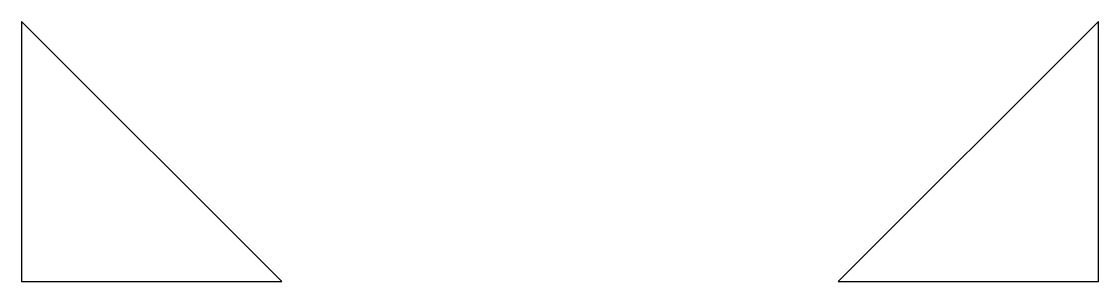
# Model space of a CAD drawing. Extents: x 0 to 22, y 0 to 5.3.
import ezdxf

# ---------------------------------------------------------------- set-up
doc = ezdxf.new("R2010")
doc.units = 0
doc.layers.add('Layer_1', color=7, linetype='CONTINUOUS')

msp = doc.modelspace()

# ---------------------------------------------------------------- linework, layer by layer
at = {"layer": 'Layer_1', "color": 7}
for points in [[(0.000017, 5.316471), (0.000017, 0), (5.31649, 0), (0.000017, 5.316471)], [(22.000012, 5.316471), (16.683485, 0), (22.000012, 0), (22.000012, 5.316471)]]:
    msp.add_lwpolyline(points, dxfattribs=at)

doc.saveas('drawing.dxf')
